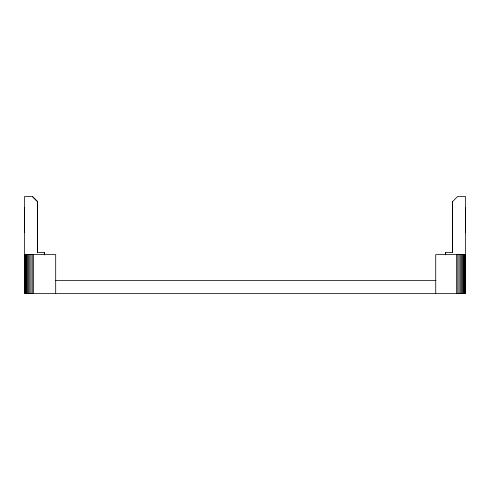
<?xml version="1.0" encoding="UTF-8"?>
<svg xmlns="http://www.w3.org/2000/svg" width="490" height="490" viewBox="0 0 490 490"><rect width="100%" height="100%" fill="white"/><g stroke="black" fill="none" stroke-linecap="round" stroke-linejoin="round"><path stroke-width="0.73" d="M44.339 252.515L44.339 254.788L44.339 252.515L37.559 252.522L37.608 201.684L32.371 196.496L24.573 196.496L24.659 293.504L465.414 293.504L465.396 254.598M445.526 252.522L445.526 254.794L445.526 252.522L452.442 252.522L452.442 201.684L457.629 196.496L465.5 196.496L465.5 254.598L435.726 254.598L435.733 293.461M465.5 232.291L465.5 207.907M55.695 293.461L55.695 254.598L24.592 254.598M37.583 207.907L37.577 232.291M55.615 280.531L435.984 280.531M32.371 196.496L37.608 201.684L37.559 252.522M465.126 254.598L465.126 293.504M464.679 254.598L464.679 293.504M464.073 254.598L464.073 293.504M463.32 254.598L463.32 293.504M462.425 254.598L462.425 293.504M461.409 254.598L461.409 293.504M460.282 254.598L460.282 293.504M459.069 254.598L459.069 293.504M457.795 254.598L457.795 293.504M456.472 254.598L456.472 293.504M452.442 201.684L452.442 252.522M33.59 254.598L33.59 293.504M32.26 254.598L32.26 293.504M30.974 254.598L30.974 293.504M29.755 254.598L29.755 293.504M28.628 254.598L28.628 293.504M27.605 254.598L27.605 293.504M26.711 254.598L26.711 293.504M25.958 254.598L25.958 293.504M25.358 254.598L25.358 293.504M24.923 254.598L24.923 293.504M24.58 207.913L24.5 232.291L24.58 207.913"/></g></svg>
